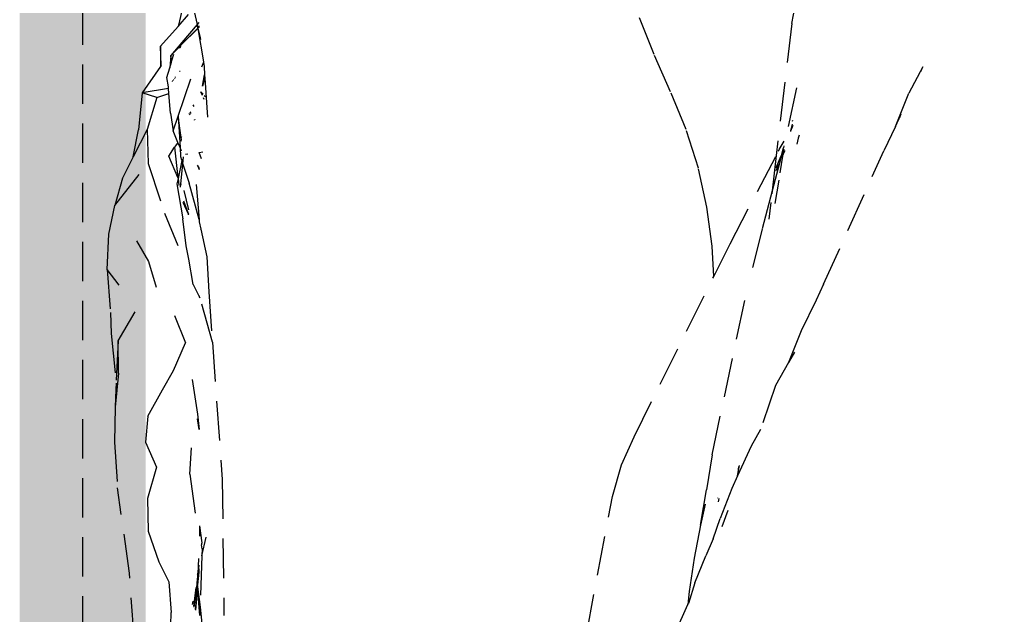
# Model space of a CAD drawing. Header units: millimetres. Extents: x 0 to 460473, y -68369 to 85219.
# Drawn here: x 230234.6 to 230389.4, y -39351 to -39256.4 of the extents above; entities that cross this region are included whole.
import ezdxf

# ---------------------------------------------------------------- set-up
doc = ezdxf.new("R2010")
doc.units = ezdxf.units.MM
doc.header["$LTSCALE"] = 50
doc.linetypes.add('HIDDEN2', pattern=[0.1875, 0.125, -0.0625])
doc.layers.add('fur', color=6, linetype='Continuous')
doc.layers.add('hid', color=8, linetype='HIDDEN2')

msp = doc.modelspace()

# ---------------------------------------------------------------- linework, layer by layer
at = {"layer": 'fur', "color": 40, "lineweight": 50, "true_color": 0xf8d731, "const_width": 20}
msp.add_lwpolyline([(231454.62857818, -37422.47504293), (231454.62857818, -39432.25663589), (230244.58358802, -39432.25663589), (230244.58358802, -37422.47504293)], close=True, dxfattribs=at)
at = {"layer": 'hid'}
for p, q in [((230244.58358802, -38082.33616613), (230244.58358802, -39427.44650558)), ((230357.07004415, -39257.07033745), (230359.5371081, -39244.15896739)), ((230260.3144196, -39255.05709105), (230259.7225608, -39257.54095436)), ((230259.7225608, -39257.54095436), (230261.39509405, -39255.638336)), ((230262.27784372, -39255.1663554), (230262.75332318, -39257.24327189)), ((230262.75332318, -39257.24327189), (230260.30842002, -39260.11332221)), ((230263.0225512, -39256.9272275), (230262.75332318, -39257.24327189)), ((230262.75332318, -39257.24327189), (230262.82149434, -39257.54104668)), ((230263.09425762, -39257.53123789), (230263.08507531, -39257.45389178)), ((230335.22875214, -39261.96825935), (230332.81497946, -39255.95750667)), ((230357.07004415, -39257.07033745), (230354.61325895, -39277.99712572)), ((230256.96965342, -39260.67257051), (230259.7225608, -39257.54095436)), ((230260.16993152, -39260.52791454), (230262.86284146, -39257.79640399)), ((230260.16993152, -39260.52791454), (230262.8741565, -39257.86628501)), ((230262.82149434, -39257.54104668), (230262.86284146, -39257.79640399)), ((230262.88716846, -39257.77172827), (230262.82149434, -39257.54104668)), ((230262.86284146, -39257.79640399), (230262.88716846, -39257.77172827)), ((230262.86284146, -39257.79640399), (230262.8741565, -39257.86628501)), ((230262.8741565, -39257.86628501), (230262.92198731, -39257.81867113)), ((230262.8741565, -39257.86628501), (230263.76161035, -39263.15260286)), ((230262.88716846, -39257.77172827), (230262.9224778, -39257.7359128)), ((230262.92198731, -39257.81867113), (230262.88716846, -39257.77172827)), ((230262.92198731, -39257.81867113), (230262.93522768, -39257.78905637)), ((230263.31062318, -39259.35376704), (230262.92198731, -39257.81867113)), ((230262.9224778, -39257.7359128), (230263.04773621, -39257.60885892)), ((230262.93522768, -39257.78905637), (230262.9224778, -39257.7359128)), ((230263.10552611, -39257.62615663), (230262.93522768, -39257.78905637)), ((230263.04773621, -39257.60885892), (230263.09425762, -39257.53123789)), ((230263.04773621, -39257.60885892), (230263.09748221, -39257.55839985)), ((230263.09748221, -39257.55839985), (230263.09425762, -39257.53123789)), ((230260.30842002, -39260.11332221), (230258.56254206, -39262.15834459)), ((230260.11995389, -39260.60799624), (230260.13820253, -39260.56009834)), ((230260.13820253, -39260.56009834), (230260.16993152, -39260.52791454)), ((230260.30842002, -39260.11332221), (230260.16993152, -39260.52791454)), ((230263.34131655, -39259.61230893), (230263.31062318, -39259.35376704)), ((230256.96965342, -39260.67257051), (230256.94034918, -39263.91730968)), ((230257.05064775, -39263.75943446), (230256.96965342, -39260.67257051)), ((230258.56254206, -39262.15834459), (230260.11995389, -39260.60799624)), ((230258.74594926, -39262.96870541), (230259.05525762, -39261.95170934)), ((230259.98321432, -39260.96690162), (230260.04530571, -39260.90100622)), ((230260.11995389, -39260.60799624), (230260.04530571, -39260.90100622)), ((230337.83727339, -39267.89802436), (230335.22875214, -39261.96825935)), ((230258.56254206, -39262.15834459), (230258.40642677, -39264.08504457)), ((230258.40642677, -39264.08504457), (230258.67109459, -39263.21482519)), ((230258.67109459, -39263.21482519), (230258.56254206, -39262.15834459)), ((230258.74594926, -39262.96870541), (230258.56254206, -39262.15834459)), ((230258.67109459, -39263.21482519), (230258.74594926, -39262.96870541)), ((230263.7395741, -39263.21105169), (230263.44127295, -39264.00226424)), ((230263.76161035, -39263.15260286), (230263.7395741, -39263.21105169)), ((230263.7395741, -39263.21105169), (230263.84817256, -39263.8817492)), ((230256.94034918, -39263.91730968), (230254.02760908, -39268.08644318)), ((230257.05064775, -39263.75943446), (230256.94034918, -39263.91730968)), ((230257.92808642, -39265.65781247), (230258.40642677, -39264.08504457)), ((230259.73920981, -39271.75955132), (230262.12779283, -39264.78627832)), ((230260.07734741, -39264.68073572), (230259.98291001, -39264.672756)), ((230263.59918997, -39267.02893731), (230263.94292594, -39265.2184335)), ((230263.84817256, -39263.8817492), (230263.94292594, -39265.2184335)), ((230263.94292594, -39265.2184335), (230263.97914744, -39265.72940964)), ((230377.88182044, -39263.9426258), (230375.61978488, -39268.108659)), ((230377.53232574, -39264.70499657), (230377.88182044, -39263.9426258)), ((230258.18681833, -39267.13192165), (230257.92808642, -39265.65781247)), ((230258.85035965, -39266.27159998), (230258.83725124, -39266.24136451)), ((230258.9214236, -39266.12611773), (230258.94266703, -39266.15191785)), ((230258.96932684, -39266.11735178), (230258.96420848, -39266.0675377)), ((230259.05318523, -39266.00862427), (230259.02961673, -39265.97798229)), ((230259.16413872, -39265.79379801), (230259.16607862, -39265.86225114)), ((230259.34757843, -39265.62692559), (230259.3330146, -39265.5625772)), ((230263.97914744, -39265.72940964), (230263.59918997, -39267.02893731)), ((230263.97914744, -39265.72940964), (230264.63411762, -39274.96906329)), ((230254.02760908, -39268.08644318), (230253.42840097, -39273.95721715)), ((230258.20873479, -39267.40461561), (230254.02760908, -39268.08644318)), ((230256.38469431, -39268.8179986), (230254.02760908, -39268.08644318)), ((230256.38469431, -39268.8179986), (230258.26960137, -39268.16194362)), ((230258.20873479, -39267.40461561), (230258.18681833, -39267.13192165)), ((230258.26960137, -39268.16194362), (230258.20873479, -39267.40461561)), ((230258.52204489, -39271.30295408), (230258.26960137, -39268.16194362)), ((230263.59468038, -39268.49555504), (230263.35620696, -39267.90713711)), ((230263.35620696, -39267.90713711), (230263.71690413, -39268.30374214)), ((230340.29678846, -39273.89111306), (230337.83727339, -39267.89802436)), ((230357.80637041, -39267.30644764), (230355.73309648, -39276.80966928)), ((230373.52830085, -39273.43918178), (230375.61978488, -39268.108659)), ((230256.38469431, -39268.8179986), (230254.8098044, -39273.89222703)), ((230263.85572097, -39269.139656), (230263.73847307, -39268.8503543)), ((230263.88430224, -39268.48780494), (230264.06322912, -39268.68454422)), ((230258.52204489, -39271.30295408), (230258.97051354, -39274.12685802)), ((230261.62713051, -39271.58334652), (230261.43839636, -39271.36692733)), ((230261.57055687, -39271.10160307), (230261.75676707, -39271.37990027)), ((230262.29428119, -39270.22245171), (230262.12081065, -39269.99691846)), ((230258.97051354, -39274.12685802), (230259.73920981, -39271.75955132)), ((230259.73920981, -39271.75955132), (230260.04322382, -39276.75692024)), ((230260.19591738, -39275.18304192), (230259.73920981, -39271.75955132)), ((230262.35891834, -39272.42247889), (230262.31972529, -39272.37753669)), ((230262.35898441, -39272.27993368), (230262.39759875, -39272.33764408)), ((230357.16014907, -39272.49129245), (230357.12198647, -39272.6220535)), ((230373.52830085, -39273.43918178), (230374.1214484, -39272.14531855)), ((230374.37851687, -39271.4527519), (230374.1214484, -39272.14531855)), ((230254.8098044, -39273.89222703), (230252.62084124, -39278.24905412)), ((230252.62084124, -39278.24905412), (230253.42840097, -39273.95721715)), ((230254.8098044, -39273.89222703), (230254.97479287, -39279.27440863)), ((230259.70911701, -39275.93775993), (230258.97051354, -39274.12685802)), ((230342.26353269, -39280.03451225), (230340.29678846, -39273.89111306)), ((230356.91544042, -39274.20170192), (230356.93037017, -39274.08781122)), ((230356.93037017, -39274.08781122), (230357.28709263, -39273.22721401)), ((230356.93037017, -39274.08781122), (230356.97024373, -39273.78363794)), ((230356.97024373, -39273.78363794), (230357.03548783, -39273.66906164)), ((230357.03548783, -39273.66906164), (230357.19676009, -39273.02661306)), ((230357.03548783, -39273.66906164), (230357.28709263, -39273.22721401)), ((230373.52830085, -39273.43918178), (230371.68665719, -39277.25926758)), ((230259.70911701, -39275.93775993), (230259.34182429, -39276.50719753)), ((230259.75532583, -39276.05105433), (230259.34182429, -39276.50719753)), ((230259.75532583, -39276.05105433), (230259.70911701, -39275.93775993)), ((230260.04322382, -39276.75692024), (230259.75532583, -39276.05105433)), ((230260.27030088, -39275.06772039), (230260.19591738, -39275.18304192)), ((230260.27080009, -39275.48242263), (230260.19591738, -39275.18304192)), ((230260.27080009, -39275.48242263), (230260.24033872, -39275.51602529)), ((230260.27111829, -39275.74674965), (230260.24033872, -39275.51602529)), ((230355.09357158, -39277.07929494), (230355.8598844, -39275.73355951)), ((230358.10367609, -39275.29090022), (230357.86696666, -39276.20232783)), ((230358.23746046, -39274.82111875), (230358.10367609, -39275.29090022)), ((230258.28806125, -39278.14091432), (230259.17749907, -39276.68846851)), ((230259.34182429, -39276.50719753), (230259.17749907, -39276.68846851)), ((230259.17749907, -39276.68846851), (230259.70456184, -39281.502205)), ((230260.04322382, -39276.75692024), (230260.1284326, -39278.15757845)), ((230260.27301253, -39277.32031432), (230260.04322382, -39276.75692024)), ((230263.0600514, -39277.52012557), (230263.64894777, -39277.44351597)), ((230263.42625291, -39278.55210761), (230263.0600514, -39277.52012557)), ((230354.95255451, -39277.34876486), (230355.09357158, -39277.07929494)), ((230355.42880105, -39278.01600301), (230355.73309648, -39276.80966928)), ((230355.58640449, -39277.63553351), (230355.59283886, -39277.59930855)), ((230355.84863011, -39277.06224149), (230355.59283886, -39277.59930855)), ((230355.72983848, -39277.78552619), (230355.84863011, -39277.06224149)), ((230355.94976852, -39277.28334379), (230355.72983848, -39277.78552619)), ((230362.11059112, -39298.4513785), (230371.68665719, -39277.25926758)), ((230252.62084124, -39278.24905412), (230250.92282613, -39281.62871731)), ((230259.70456184, -39281.502205), (230258.28806125, -39278.14091432)), ((230260.30821484, -39278.80225237), (230259.72159322, -39281.65775493)), ((230260.1284326, -39278.15757845), (230260.27467238, -39278.69916277)), ((230260.27467238, -39278.69916277), (230260.30821484, -39278.80225237)), ((230260.35218306, -39278.58822795), (230260.30821484, -39278.80225237)), ((230260.30821484, -39278.80225237), (230260.49581129, -39279.37881233)), ((230260.49581129, -39279.37881233), (230260.61746978, -39278.20854436)), ((230260.90234769, -39277.80082149), (230261.26743103, -39277.75332776)), ((230347.2712341, -39292.02702203), (230354.61325895, -39277.99712572)), ((230354.61325895, -39277.99712572), (230353.95510788, -39283.60322755)), ((230354.63349269, -39279.83206848), (230355.39777796, -39278.09089565)), ((230355.15699248, -39279.09354742), (230355.10325187, -39279.2162573)), ((230355.39777796, -39278.09089565), (230355.15699248, -39279.09354742)), ((230355.24029089, -39280.76622657), (230355.72983848, -39277.78552619)), ((230355.39777796, -39278.09089565), (230355.42880105, -39278.01600301)), ((230355.72983848, -39277.78552619), (230355.44371832, -39278.4388453)), ((230249.71766038, -39285.96205839), (230254.97479287, -39279.27440863)), ((230254.97479287, -39279.27440863), (230257.64310634, -39287.20186987)), ((230260.15675604, -39282.53682285), (230260.49581129, -39279.37881233)), ((230260.49581129, -39279.37881233), (230261.47608839, -39282.39160131)), ((230263.12345337, -39280.05946637), (230262.83874313, -39279.55136652)), ((230262.83874313, -39279.55136652), (230263.0885231, -39280.23335185)), ((230343.58759839, -39286.23690246), (230342.26353269, -39280.03451225)), ((230355.10325187, -39279.2162573), (230353.95510788, -39283.60322755)), ((230355.10325187, -39279.2162573), (230354.55043023, -39280.47855546)), ((230354.6141441, -39279.98266132), (230354.63349269, -39279.83206848)), ((230250.92282613, -39281.62871731), (230249.71766038, -39285.96205839)), ((230259.72159322, -39281.65775493), (230259.54947307, -39282.49558549)), ((230259.70456184, -39281.502205), (230259.72159322, -39281.65775493)), ((230259.72159322, -39281.65775493), (230259.84620974, -39282.79589472)), ((230354.44100183, -39285.63284472), (230355.0522749, -39281.9109964)), ((230259.54947307, -39282.49558549), (230260.46440911, -39288.05040751)), ((230260.1125567, -39283.06544836), (230260.16742987, -39282.60056953)), ((230260.15349132, -39282.56749398), (230260.15675604, -39282.53682285)), ((230260.16742987, -39282.60056953), (230260.15349132, -39282.56749398)), ((230260.15675604, -39282.53682285), (230260.16742987, -39282.60056953)), ((230260.62864763, -39283.58775276), (230261.36734599, -39286.6632851)), ((230263.05933106, -39288.15906506), (230261.47608839, -39282.39160131)), ((230262.60475949, -39282.6415633), (230263.05933106, -39288.15906506)), ((230353.95510788, -39283.60322755), (230352.35650306, -39289.71137415)), ((230353.95510788, -39283.60322755), (230353.89910575, -39284.08025128)), ((230260.56904602, -39285.20723539), (230261.37541935, -39287.35186091)), ((230248.7689767, -39290.52469794), (230249.71766038, -39285.96205839)), ((230261.37541935, -39287.35186091), (230260.55924087, -39285.47365869)), ((230344.43167946, -39292.39096669), (230343.58759839, -39286.23690246)), ((230353.7344863, -39285.48247248), (230353.423586, -39288.13070757)), ((230259.73695996, -39292.35142018), (230257.64310634, -39287.20186987)), ((230261.00587126, -39292.38108233), (230260.46440911, -39288.05040751)), ((230261.37639899, -39287.43541428), (230261.37541935, -39287.35186091)), ((230263.05933106, -39288.15906506), (230263.09222541, -39288.55833028)), ((230263.09222541, -39288.55833028), (230263.34873833, -39289.71759539)), ((230263.34873833, -39289.71759539), (230263.30746036, -39289.83346972)), ((230263.34873833, -39289.71759539), (230264.31913964, -39294.10315381)), ((230352.35650306, -39289.71137415), (230350.14063092, -39298.48903944)), ((230248.46824772, -39296.09685066), (230248.7689767, -39290.52469794)), ((230253.15841985, -39291.55820746), (230255.03703852, -39294.845041)), ((230261.45883959, -39294.46676519), (230261.00587126, -39292.38108233)), ((230344.69312514, -39297.21709534), (230344.43167946, -39292.39096669)), ((230344.69312514, -39297.21709534), (230347.2712341, -39292.02702203)), ((230262.14879136, -39298.50848395), (230261.45883959, -39294.46676519)), ((230264.31913964, -39294.10315381), (230264.59962003, -39299.63197978)), ((230248.46824772, -39296.09685066), (230249.02395887, -39302.92414585)), ((230250.37911414, -39298.58613881), (230248.46824772, -39296.09685066)), ((230255.03703852, -39294.845041), (230256.26020301, -39298.91742177)), ((230332.0466943, -39322.6760283), (230344.69312514, -39297.21709534)), ((230262.14879136, -39298.50848395), (230263.19267221, -39300.61557841)), ((230344.44387457, -39325.50759774), (230350.14063092, -39298.48903944)), ((230362.11059112, -39298.4513785), (230360.96230272, -39300.9549978)), ((230263.19267221, -39300.61557841), (230263.09597515, -39300.27254905)), ((230265.17334625, -39307.64194866), (230263.19267221, -39300.61557841)), ((230264.59962003, -39299.63197978), (230265.17334625, -39307.64194866)), ((230360.96230272, -39300.9549978), (230358.54539622, -39305.82359083)), ((230249.02395887, -39302.92414585), (230249.11620242, -39306.26430462)), ((230250.21862536, -39307.44745805), (230252.91618678, -39302.80416409)), ((230259.14450138, -39303.40807227), (230260.90387839, -39307.73074831)), ((230249.11620242, -39306.26430462), (230249.89715809, -39314.13620989)), ((230358.54539622, -39305.82359083), (230356.55322595, -39310.87224729)), ((230250.21862536, -39307.44745805), (230249.89715809, -39314.13620989)), ((230250.29062032, -39312.54135015), (230250.21862536, -39307.44745805)), ((230258.9855125, -39312.14041112), (230260.90387839, -39307.73074831)), ((230265.17334625, -39307.64194866), (230266.73472078, -39329.44078047)), ((230357.4925536, -39309.20940933), (230356.55322595, -39310.87224729)), ((230356.55322595, -39310.87224729), (230354.48494887, -39314.53359975)), ((230250.29062032, -39312.54135015), (230249.77240655, -39317.94986108)), ((230257.27188229, -39315.1902807), (230258.9855125, -39312.14041112)), ((230249.89715809, -39314.13620989), (230249.8489012, -39315.1402883)), ((230261.94255578, -39313.56119508), (230262.80799528, -39319.05935904)), ((230354.48494887, -39314.53359975), (230352.10988154, -39321.4885422)), ((230249.8489012, -39315.1402883), (230249.77240655, -39317.94986108)), ((230254.9357956, -39319.36331282), (230257.27188229, -39315.1902807)), ((230249.77240655, -39317.94986108), (230249.66666394, -39323.51301516)), ((230254.9357956, -39319.36331282), (230254.54507291, -39323.50301668)), ((230262.80799528, -39319.05935904), (230263.05997766, -39321.50798671)), ((230263.05997766, -39321.50798671), (230262.81838142, -39319.78982182)), ((230352.10988154, -39321.4885422), (230350.60622116, -39324.1268077)), ((230249.66666394, -39323.51301516), (230250.13313133, -39330.73591687)), ((230254.54507291, -39323.50301668), (230256.33219798, -39327.45008317)), ((230330.07024484, -39327.09102363), (230332.0466943, -39322.6760283)), ((230261.58258094, -39328.60024161), (230261.83531328, -39324.39554764)), ((230344.44387457, -39325.50759774), (230343.51969149, -39331.06108662)), ((230350.60622116, -39324.1268077), (230348.46035164, -39328.8560469)), ((230328.62620939, -39332.10726088), (230330.07024484, -39327.09102363)), ((230256.33219798, -39327.45008317), (230254.89154869, -39332.46765355)), ((230261.58258094, -39328.60024161), (230262.56951195, -39335.71849257)), ((230348.46035164, -39328.8560469), (230348.80355836, -39327.19066979)), ((230348.62815791, -39327.38178118), (230348.46035164, -39328.8560469)), ((230266.73472078, -39329.44078047), (230266.99839902, -39351.01439114)), ((230348.46035164, -39328.8560469), (230347.54647764, -39330.87011566)), ((230252.01399985, -39344.29485513), (230250.13313133, -39330.73591687)), ((230342.57131303, -39336.67689936), (230343.51969149, -39331.06108662)), ((230347.54647764, -39330.87011566), (230345.73035768, -39335.61506082)), ((230254.89154869, -39332.46765355), (230254.96804334, -39337.62720233)), ((230324.54609566, -39353.83495702), (230328.62620939, -39332.10726088)), ((230345.32566434, -39332.41775243), (230345.34554671, -39332.32596117)), ((230345.49922673, -39332.44492502), (230345.37833255, -39332.98255292)), ((230343.32918876, -39333.34962421), (230342.57131303, -39336.67689936)), ((230346.93713979, -39334.33170935), (230345.99559359, -39336.95007451)), ((230344.61308705, -39338.84856915), (230345.73035768, -39335.61506082)), ((230254.96804334, -39337.62720233), (230256.68992297, -39342.52412439)), ((230263.13272258, -39336.81165968), (230263.13891567, -39338.44015505)), ((230263.13272258, -39336.81165968), (230263.47394873, -39339.45892381)), ((230342.57131303, -39336.67689936), (230341.58110861, -39341.91643599)), ((230263.47394873, -39339.45892381), (230263.45873971, -39339.6156181)), ((230263.51184462, -39341.55509008), (230264.18489903, -39338.60538693)), ((230344.61308705, -39338.84856915), (230343.44889845, -39341.54815865)), ((230263.46805931, -39339.69577269), (230263.4277961, -39339.82095927)), ((230263.55119333, -39340.41077907), (230263.4277961, -39339.82095927)), ((230263.45873971, -39339.6156181), (230263.46805931, -39339.69577269)), ((230263.55119333, -39340.41077907), (230263.51184462, -39341.55509008)), ((230256.68992297, -39342.52412439), (230258.24006461, -39345.65798119)), ((230262.99623212, -39341.95787716), (230262.8427795, -39344.4100108)), ((230263.51184462, -39341.55509008), (230263.23126414, -39349.71473177)), ((230341.58110861, -39341.91643599), (230340.81434578, -39347.22396227)), ((230341.70525567, -39345.83950612), (230343.44889845, -39341.54815865)), ((230263.04234937, -39344.14945674), (230262.76749811, -39345.61298804)), ((230263.04234937, -39344.14945674), (230262.82621712, -39346.13232394)), ((230263.01878023, -39343.02940647), (230262.8427795, -39344.4100108)), ((230262.8427795, -39344.4100108), (230263.03328858, -39343.71887081)), ((230263.03144949, -39343.63147352), (230263.03328858, -39343.71887081)), ((230263.03328858, -39343.71887081), (230263.04234937, -39344.14945674)), ((230252.76769716, -39354.45497688), (230252.01399985, -39344.29485513)), ((230258.24006461, -39345.65798119), (230258.61503839, -39350.54757103)), ((230262.77318411, -39345.68619144), (230262.24535481, -39349.67846995)), ((230262.83611416, -39344.51652123), (230262.76749811, -39345.61298804)), ((230262.77318411, -39345.68619144), (230262.76749811, -39345.61298804)), ((230262.82621712, -39346.13232394), (230262.77318411, -39345.68619144)), ((230262.83611416, -39344.51652123), (230262.8427795, -39344.4100108)), ((230262.57023325, -39346.54794796), (230262.18647969, -39349.55822979)), ((230262.83166661, -39346.43911357), (230262.4428692, -39350.08185192)), ((230262.83166661, -39346.43911357), (230262.48799918, -39350.17402049)), ((230262.82621712, -39346.13232394), (230262.8160074, -39346.23751192)), ((230262.84478498, -39346.29654591), (230262.8160074, -39346.23751192)), ((230262.83166661, -39346.43911357), (230262.84478498, -39346.29654591)), ((230263.1867188, -39351.01016736), (230262.83166661, -39346.43911357)), ((230262.83166661, -39346.43911357), (230263.23126414, -39349.71473177)), ((230340.81434578, -39347.22396227), (230340.60759247, -39349.28448647)), ((230341.70525567, -39345.83950612), (230340.68037131, -39349.12100715)), ((230262.04164136, -39349.29014297), (230262.10307489, -39348.76209979)), ((230263.23126414, -39349.71473177), (230263.1867188, -39351.01016736)), ((230263.23126414, -39349.71473177), (230263.52194537, -39352.28564008)), ((230338.65107308, -39353.67931402), (230340.60759247, -39349.28448647)), ((230340.60759247, -39349.28448647), (230340.68037131, -39349.12100715)), ((230258.51679526, -39356.47400321), (230258.61503839, -39350.54757103))]:
    msp.add_line(p, q, dxfattribs=at)

doc.saveas('drawing.dxf')
